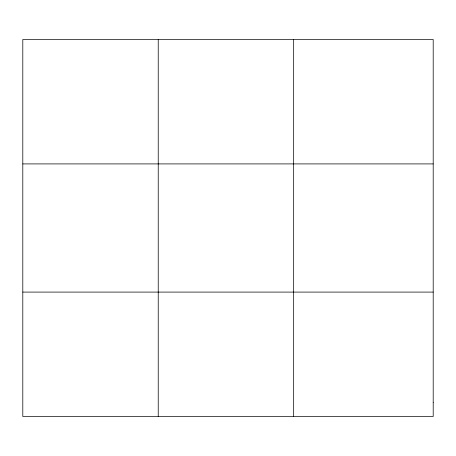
<?xml version="1.0" encoding="UTF-8"?>
<svg xmlns="http://www.w3.org/2000/svg" width="456" height="456" viewBox="0 0 456 456"><rect width="100%" height="100%" fill="white"/><g stroke="black" fill="none" stroke-linecap="round" stroke-linejoin="round"><path stroke-width="0.68" d="M158.232 416.505L158.232 39.495M293.664 416.505L293.664 39.495M22.8 163.909L433.2 163.909M22.8 292.091L433.2 292.091M433.2 402.682L433.2 416.505L22.8 416.505L22.8 39.495L433.2 39.495L433.2 402.682"/></g></svg>
